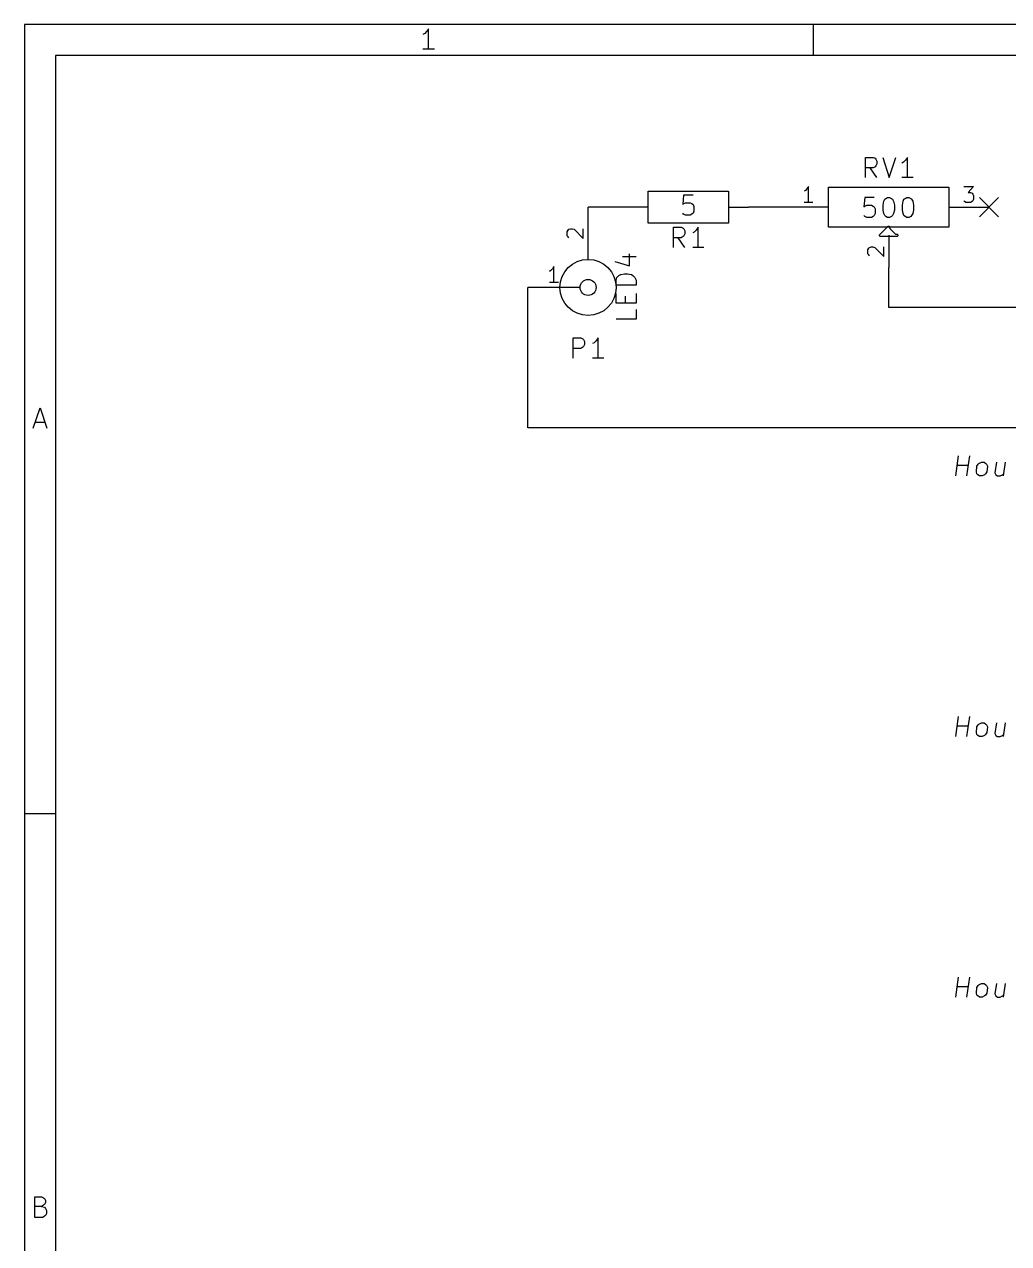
# Model space of a CAD drawing. Extents: x 10 to 287, y -200 to -10.
# Drawn here: x 10 to 72.4, y -87.2 to -10 of the extents above; entities that cross this region are included whole.
import ezdxf

# ---------------------------------------------------------------- set-up
doc = ezdxf.new("R2010")
doc.units = 0
doc.header["$MEASUREMENT"] = 0

msp = doc.modelspace()

# ---------------------------------------------------------------- linework, layer by layer
at = {"layer": 'Blue 2'}
for p, q in [((70.5104, -20.9804), (71.7296, -22.1996)), ((71.7296, -20.9804), (70.5104, -22.1996))]:
    msp.add_line(p, q, dxfattribs=at)
at = {"layer": 'Cyan 2'}
for p, q in [((63.2968, -19.7104), (63.2968, -18.4404)), ((63.2968, -18.4404), (63.7794, -18.4404)), ((63.7794, -18.4404), (63.9064, -18.4912)), ((63.9064, -18.4912), (63.9572, -18.542)), ((64.389, -18.4404), (64.7954, -19.7104)), ((64.7954, -19.7104), (65.2272, -18.4404)), ((65.9638, -18.4404), (65.8368, -18.6182)), ((65.9638, -19.7104), (65.9638, -18.4404)), ((63.7794, -19.1008), (63.2968, -19.1008)), ((64.008, -19.7104), (63.6016, -19.1008)), ((63.9064, -19.0246), (63.7794, -19.1008)), ((63.9572, -18.9738), (63.9064, -19.0246)), ((63.9572, -18.542), (64.008, -18.669)), ((64.008, -18.8468), (63.9572, -18.9738)), ((64.008, -18.669), (64.008, -18.8468)), ((65.7098, -18.7452), (65.6082, -18.796)), ((65.8368, -18.6182), (65.7098, -18.7452)), ((66.3194, -19.7104), (65.6082, -19.7104)), ((51.7652, -20.828), (51.7144, -21.4122)), ((52.3748, -20.828), (51.7652, -20.828)), ((51.7144, -21.4122), (51.7652, -21.3614)), ((51.7652, -21.3614), (51.8922, -21.3106)), ((51.8922, -21.3106), (52.197, -21.3106)), ((52.197, -21.3106), (52.2986, -21.3614)), ((52.2986, -21.3614), (52.3748, -21.4122)), ((52.3748, -21.4122), (52.4256, -21.5392)), ((52.4256, -21.5392), (52.4256, -21.844)), ((63.246, -20.9804), (63.1952, -21.5646)), ((63.1952, -21.5646), (63.246, -21.5138)), ((63.8556, -20.9804), (63.246, -20.9804)), ((63.246, -21.5138), (63.373, -21.463)), ((63.373, -21.463), (63.6778, -21.463)), ((63.6778, -21.463), (63.7794, -21.5138)), ((63.7794, -21.5138), (63.8556, -21.5646)), ((63.8556, -21.5646), (63.9064, -21.6916)), ((64.4144, -21.463), (64.4652, -21.209)), ((64.4144, -21.7678), (64.4144, -21.463)), ((64.4652, -21.209), (64.516, -21.082)), ((64.516, -21.082), (64.5922, -21.0312)), ((64.5922, -21.0312), (64.6938, -20.9804)), ((64.6938, -20.9804), (64.8208, -20.9804)), ((64.8208, -20.9804), (64.9478, -21.0312)), ((64.9478, -21.0312), (64.9986, -21.082)), ((64.9986, -21.082), (65.0748, -21.209)), ((65.0748, -21.209), (65.1256, -21.463)), ((65.1256, -21.463), (65.1256, -21.7678)), ((65.6336, -21.463), (65.6844, -21.209)), ((65.6336, -21.7678), (65.6336, -21.463)), ((65.6844, -21.209), (65.7352, -21.082)), ((65.7352, -21.082), (65.8114, -21.0312)), ((65.8114, -21.0312), (65.913, -20.9804)), ((65.913, -20.9804), (66.04, -20.9804)), ((66.04, -20.9804), (66.167, -21.0312)), ((66.167, -21.0312), (66.2178, -21.082)), ((66.2178, -21.082), (66.294, -21.209)), ((66.294, -21.209), (66.3448, -21.463)), ((66.3448, -21.463), (66.3448, -21.7678)), ((51.7652, -22.0218), (51.7144, -21.971)), ((51.8922, -22.098), (51.7652, -22.0218)), ((52.197, -22.098), (51.8922, -22.098)), ((52.2986, -22.0218), (52.197, -22.098)), ((52.3748, -21.971), (52.2986, -22.0218)), ((52.4256, -21.844), (52.3748, -21.971)), ((63.246, -22.1742), (63.1952, -22.1234)), ((63.373, -22.2504), (63.246, -22.1742)), ((63.6778, -22.2504), (63.373, -22.2504)), ((63.7794, -22.1742), (63.6778, -22.2504)), ((63.8556, -22.1234), (63.7794, -22.1742)), ((63.9064, -21.9964), (63.8556, -22.1234)), ((63.9064, -21.6916), (63.9064, -21.9964)), ((64.4652, -21.9964), (64.4144, -21.7678)), ((64.516, -22.1234), (64.4652, -21.9964)), ((64.5922, -22.1742), (64.516, -22.1234)), ((64.6938, -22.2504), (64.5922, -22.1742)), ((64.8208, -22.2504), (64.6938, -22.2504)), ((64.9478, -22.1742), (64.8208, -22.2504)), ((64.9986, -22.1234), (64.9478, -22.1742)), ((65.0748, -21.9964), (64.9986, -22.1234)), ((65.1256, -21.7678), (65.0748, -21.9964)), ((65.6844, -21.9964), (65.6336, -21.7678)), ((65.7352, -22.1234), (65.6844, -21.9964)), ((65.8114, -22.1742), (65.7352, -22.1234)), ((65.913, -22.2504), (65.8114, -22.1742)), ((66.04, -22.2504), (65.913, -22.2504)), ((66.167, -22.1742), (66.04, -22.2504)), ((66.2178, -22.1234), (66.167, -22.1742)), ((66.294, -21.9964), (66.2178, -22.1234)), ((66.3448, -21.7678), (66.294, -21.9964)), ((51.1302, -24.13), (51.1302, -22.86)), ((51.1302, -22.86), (51.6128, -22.86)), ((51.6128, -22.86), (51.7398, -22.9108)), ((51.7398, -22.9108), (51.7906, -22.9616)), ((51.7906, -22.9616), (51.8414, -23.0886)), ((51.8414, -23.0886), (51.8414, -23.2664)), ((52.451, -23.1648), (52.3494, -23.2156)), ((52.578, -23.0378), (52.451, -23.1648)), ((52.705, -22.86), (52.578, -23.0378)), ((52.705, -24.13), (52.705, -22.86)), ((51.6128, -23.5204), (51.1302, -23.5204)), ((51.8414, -24.13), (51.435, -23.5204)), ((51.7398, -23.4442), (51.6128, -23.5204)), ((51.7906, -23.3934), (51.7398, -23.4442)), ((51.8414, -23.2664), (51.7906, -23.3934)), ((48.3362, -25.2984), (48.3362, -24.5364)), ((53.0606, -24.13), (52.3494, -24.13)), ((47.4218, -25.019), (48.3362, -25.2984)), ((47.9044, -24.7142), (48.768, -24.7142)), ((47.498, -26.2128), (47.5488, -26.035)), ((47.498, -26.5176), (47.498, -26.2128)), ((47.5488, -26.035), (47.6758, -25.908)), ((47.6758, -25.908), (47.8028, -25.8572)), ((47.8028, -25.8572), (48.0314, -25.8064)), ((48.0314, -25.8064), (48.2092, -25.8064)), ((48.2092, -25.8064), (48.4632, -25.8572)), ((48.4632, -25.8572), (48.5648, -25.908)), ((48.5648, -25.908), (48.6918, -26.035)), ((48.6918, -26.035), (48.768, -26.2128)), ((48.768, -26.2128), (48.768, -26.5176)), ((48.768, -26.5176), (47.498, -26.5176)), ((47.498, -27.6606), (47.498, -27.051)), ((48.768, -27.6606), (47.498, -27.6606)), ((48.0822, -27.6606), (48.0822, -27.2288)), ((48.768, -27.051), (48.768, -27.6606)), ((48.768, -28.067), (48.768, -28.6766)), ((48.768, -28.6766), (47.498, -28.6766)), ((44.7802, -31.1404), (44.7802, -29.8704)), ((44.7802, -29.8704), (45.2628, -29.8704)), ((45.2628, -29.8704), (45.3898, -29.9212)), ((45.3898, -29.9212), (45.4406, -29.972)), ((45.4406, -29.972), (45.4914, -30.099)), ((45.4914, -30.099), (45.4914, -30.2768)), ((46.228, -30.0482), (46.101, -30.1752)), ((46.355, -29.8704), (46.228, -30.0482)), ((46.355, -31.1404), (46.355, -29.8704)), ((45.2628, -30.5308), (44.7802, -30.5308)), ((45.3898, -30.4546), (45.2628, -30.5308)), ((45.4406, -30.4038), (45.3898, -30.4546)), ((45.4914, -30.2768), (45.4406, -30.4038)), ((46.101, -30.1752), (45.9994, -30.226)), ((46.7106, -31.1404), (45.9994, -31.1404))]:
    msp.add_line(p, q, dxfattribs=at)
at = {"layer": 'Green 2'}
for p, q in [((48.26, -21.59), (45.72, -21.59)), ((58.42, -21.59), (55.88, -21.59)), ((64.77, -27.94), (64.77, -25.4)), ((41.91, -35.56), (41.91, -26.67)), ((85.09, -27.94), (64.77, -27.94)), ((102.87, -35.56), (41.91, -35.56))]:
    msp.add_line(p, q, dxfattribs=at)
at = {"layer": 'Magenta 2'}
for p, q in [((69.0118, -38.608), (69.1896, -37.338)), ((69.723, -38.608), (69.9008, -37.338)), ((70.4342, -37.8714), (70.485, -37.8206)), ((70.485, -37.8206), (70.6374, -37.7444)), ((70.6374, -37.7444), (70.8152, -37.7444)), ((70.8152, -37.7444), (70.9168, -37.8206)), ((70.9168, -37.8206), (70.9676, -37.8714)), ((71.6026, -37.7444), (71.501, -38.4048)), ((72.136, -37.7444), (72.009, -38.608)), ((69.1134, -37.9222), (69.8246, -37.9222)), ((70.3326, -38.354), (70.358, -37.9984)), ((70.358, -38.481), (70.3326, -38.354)), ((70.358, -37.9984), (70.4342, -37.8714)), ((70.4088, -38.5318), (70.358, -38.481)), ((70.5104, -38.608), (70.4088, -38.5318)), ((70.6882, -38.608), (70.5104, -38.608)), ((70.8406, -38.5318), (70.6882, -38.608)), ((70.8914, -38.481), (70.8406, -38.5318)), ((70.993, -38.354), (70.8914, -38.481)), ((70.9676, -37.8714), (71.0184, -37.9984)), ((71.0184, -37.9984), (70.993, -38.354)), ((71.501, -38.4048), (71.5518, -38.5318)), ((71.5518, -38.5318), (71.6534, -38.608)), ((71.6534, -38.608), (71.8312, -38.608)), ((71.8312, -38.608), (71.9836, -38.5318)), ((71.9836, -38.5318), (72.0344, -38.481)), ((69.0118, -55.118), (69.1896, -53.848)), ((69.723, -55.118), (69.9008, -53.848)), ((69.1134, -54.4322), (69.8246, -54.4322)), ((70.3326, -54.864), (70.358, -54.5084)), ((70.358, -54.5084), (70.4342, -54.3814)), ((70.4342, -54.3814), (70.485, -54.3306)), ((70.485, -54.3306), (70.6374, -54.2544)), ((70.6374, -54.2544), (70.8152, -54.2544)), ((70.8152, -54.2544), (70.9168, -54.3306)), ((70.9168, -54.3306), (70.9676, -54.3814)), ((70.9676, -54.3814), (71.0184, -54.5084)), ((71.0184, -54.5084), (70.993, -54.864)), ((71.6026, -54.2544), (71.501, -54.9148)), ((72.136, -54.2544), (72.009, -55.118)), ((70.358, -54.991), (70.3326, -54.864)), ((70.4088, -55.0418), (70.358, -54.991)), ((70.5104, -55.118), (70.4088, -55.0418)), ((70.6882, -55.118), (70.5104, -55.118)), ((70.8406, -55.0418), (70.6882, -55.118)), ((70.8914, -54.991), (70.8406, -55.0418)), ((70.993, -54.864), (70.8914, -54.991)), ((71.501, -54.9148), (71.5518, -55.0418)), ((71.5518, -55.0418), (71.6534, -55.118)), ((71.6534, -55.118), (71.8312, -55.118)), ((71.8312, -55.118), (71.9836, -55.0418)), ((71.9836, -55.0418), (72.0344, -54.991)), ((69.0118, -71.628), (69.1896, -70.358)), ((69.1134, -70.9422), (69.8246, -70.9422)), ((69.723, -71.628), (69.9008, -70.358)), ((70.3326, -71.374), (70.358, -71.0184)), ((70.358, -71.0184), (70.4342, -70.8914)), ((70.4342, -70.8914), (70.485, -70.8406)), ((70.485, -70.8406), (70.6374, -70.7644)), ((70.6374, -70.7644), (70.8152, -70.7644)), ((70.8152, -70.7644), (70.9168, -70.8406)), ((70.9168, -70.8406), (70.9676, -70.8914)), ((70.9676, -70.8914), (71.0184, -71.0184)), ((71.0184, -71.0184), (70.993, -71.374)), ((71.6026, -70.7644), (71.501, -71.4248)), ((72.136, -70.7644), (72.009, -71.628)), ((70.358, -71.501), (70.3326, -71.374)), ((70.4088, -71.5518), (70.358, -71.501)), ((70.5104, -71.628), (70.4088, -71.5518)), ((70.6882, -71.628), (70.5104, -71.628)), ((70.8406, -71.5518), (70.6882, -71.628)), ((70.8914, -71.501), (70.8406, -71.5518)), ((70.993, -71.374), (70.8914, -71.501)), ((71.501, -71.4248), (71.5518, -71.5518)), ((71.5518, -71.5518), (71.6534, -71.628)), ((71.6534, -71.628), (71.8312, -71.628)), ((71.8312, -71.628), (71.9836, -71.5518)), ((71.9836, -71.5518), (72.0344, -71.501))]:
    msp.add_line(p, q, dxfattribs=at)
at = {"layer": 'Red 2'}
for p, q in [((10.0076, -10.0076), (10.0076, -200)), ((286.995, -10.0076), (10.0076, -10.0076)), ((59.9948, -11.9888), (59.9948, -10.0076)), ((35.3822, -10.5918), (35.2552, -10.6426)), ((35.4838, -10.4648), (35.3822, -10.5918)), ((35.6108, -10.287), (35.4838, -10.4648)), ((35.6108, -11.5824), (35.6108, -10.287)), ((35.9918, -11.5824), (35.2552, -11.5824)), ((11.9888, -11.9888), (11.9888, -198.018)), ((285.013, -11.9888), (11.9888, -11.9888)), ((49.53, -22.606), (49.53, -20.574)), ((49.53, -20.574), (54.61, -20.574)), ((54.61, -20.574), (54.61, -22.606)), ((59.4868, -20.5232), (59.4106, -20.574)), ((59.5884, -20.4216), (59.4868, -20.5232)), ((59.69, -20.2692), (59.5884, -20.4216)), ((59.69, -21.2852), (59.69, -20.2692)), ((60.96, -22.86), (60.96, -20.32)), ((60.96, -20.32), (68.58, -20.32)), ((68.58, -20.32), (68.58, -22.86)), ((69.5198, -20.2692), (70.1294, -20.2692)), ((70.1294, -20.2692), (69.7992, -20.6502)), ((69.7992, -20.6502), (69.9516, -20.6502)), ((69.9516, -20.6502), (70.0532, -20.701)), ((70.0532, -20.701), (70.104, -20.7518)), ((70.104, -20.7518), (70.1294, -20.8534)), ((45.72, -24.892), (45.72, -21.59)), ((49.53, -21.59), (48.26, -21.59)), ((54.61, -21.59), (55.88, -21.59)), ((60.96, -21.59), (58.42, -21.59)), ((59.9694, -21.2852), (59.4106, -21.2852)), ((68.58, -21.59), (71.12, -21.59)), ((69.5706, -21.2344), (69.5198, -21.1836)), ((69.6468, -21.2852), (69.5706, -21.2344)), ((69.9516, -21.2852), (69.6468, -21.2852)), ((70.0532, -21.2344), (69.9516, -21.2852)), ((70.104, -21.1836), (70.0532, -21.2344)), ((70.1294, -21.082), (70.104, -21.1836)), ((70.1294, -20.8534), (70.1294, -21.082)), ((44.3992, -23.1394), (44.45, -23.0378)), ((44.3992, -23.3934), (44.3992, -23.1394)), ((44.45, -23.0378), (44.5008, -22.987)), ((44.5008, -22.987), (44.6024, -22.9616)), ((44.6024, -22.9616), (44.704, -22.9616)), ((44.704, -22.9616), (44.831, -22.987)), ((44.831, -22.987), (45.4152, -23.5712)), ((45.4152, -23.5712), (45.4152, -22.9616)), ((54.61, -22.606), (49.53, -22.606)), ((68.58, -22.86), (60.96, -22.86)), ((64.1858, -23.3426), (64.7192, -22.8092)), ((64.7192, -22.8092), (64.7192, -22.7838)), ((64.7192, -22.7838), (64.7954, -22.7838)), ((64.7954, -22.7838), (64.8462, -22.8346)), ((64.8462, -22.9108), (64.8208, -22.9108)), ((64.8208, -22.9108), (65.2018, -23.2918)), ((64.8462, -22.8346), (64.8462, -22.9108)), ((44.45, -23.4696), (44.3992, -23.3934)), ((44.5008, -23.5204), (44.45, -23.4696)), ((64.1858, -23.3934), (64.1858, -23.3426)), ((64.2366, -23.4442), (64.1858, -23.3934)), ((65.3034, -23.4442), (64.2366, -23.4442)), ((64.77, -23.368), (64.77, -25.4)), ((65.2018, -23.2918), (65.3034, -23.2918)), ((65.3034, -23.2918), (65.3542, -23.3426)), ((65.3542, -23.3934), (65.3034, -23.4442)), ((65.3542, -23.3426), (65.3542, -23.3934)), ((63.4492, -24.2824), (63.5, -24.1808)), ((63.4492, -24.5364), (63.4492, -24.2824)), ((63.5, -24.6126), (63.4492, -24.5364)), ((63.5, -24.1808), (63.5508, -24.13)), ((63.5508, -24.6634), (63.5, -24.6126)), ((63.5508, -24.13), (63.6524, -24.1046)), ((63.6524, -24.1046), (63.754, -24.1046)), ((63.754, -24.1046), (63.881, -24.13)), ((63.881, -24.13), (64.4652, -24.7142)), ((64.4652, -24.7142), (64.4652, -24.1046)), ((43.561, -25.3492), (43.4594, -25.5016)), ((43.561, -26.3652), (43.561, -25.3492)), ((43.3578, -25.6032), (43.2816, -25.654)), ((43.4594, -25.5016), (43.3578, -25.6032)), ((45.212, -26.67), (41.91, -26.67)), ((43.8404, -26.3652), (43.2816, -26.3652)), ((10.5664, -35.5854), (10.9982, -34.29)), ((10.9982, -34.29), (11.43, -35.5854)), ((10.6934, -35.2044), (11.303, -35.2044)), ((10.0076, -59.9948), (11.9888, -59.9948)), ((10.668, -85.5726), (10.668, -84.2772)), ((10.668, -84.2772), (11.0998, -84.2772)), ((11.0998, -84.8868), (10.668, -84.8868)), ((11.0998, -84.2772), (11.2268, -84.328)), ((11.2268, -84.8106), (11.0998, -84.8868)), ((11.0998, -84.8868), (11.2776, -84.9376)), ((11.2268, -84.328), (11.2776, -84.3788)), ((11.2776, -84.7598), (11.2268, -84.8106)), ((11.2776, -84.3788), (11.3538, -84.5058)), ((11.3538, -84.6328), (11.2776, -84.7598)), ((11.2776, -84.9376), (11.3538, -85.0138)), ((11.3538, -84.5058), (11.3538, -84.6328)), ((11.176, -85.5726), (10.668, -85.5726)), ((11.2776, -85.4964), (11.176, -85.5726)), ((11.3538, -85.4456), (11.2776, -85.4964)), ((11.3538, -85.0138), (11.4046, -85.1408)), ((11.4046, -85.3186), (11.3538, -85.4456)), ((11.4046, -85.1408), (11.4046, -85.3186))]:
    msp.add_line(p, q, dxfattribs=at)
for radius in [1.778, 0.508]:
    msp.add_circle((45.72, -26.67), radius, dxfattribs=at)

doc.saveas('drawing.dxf')
